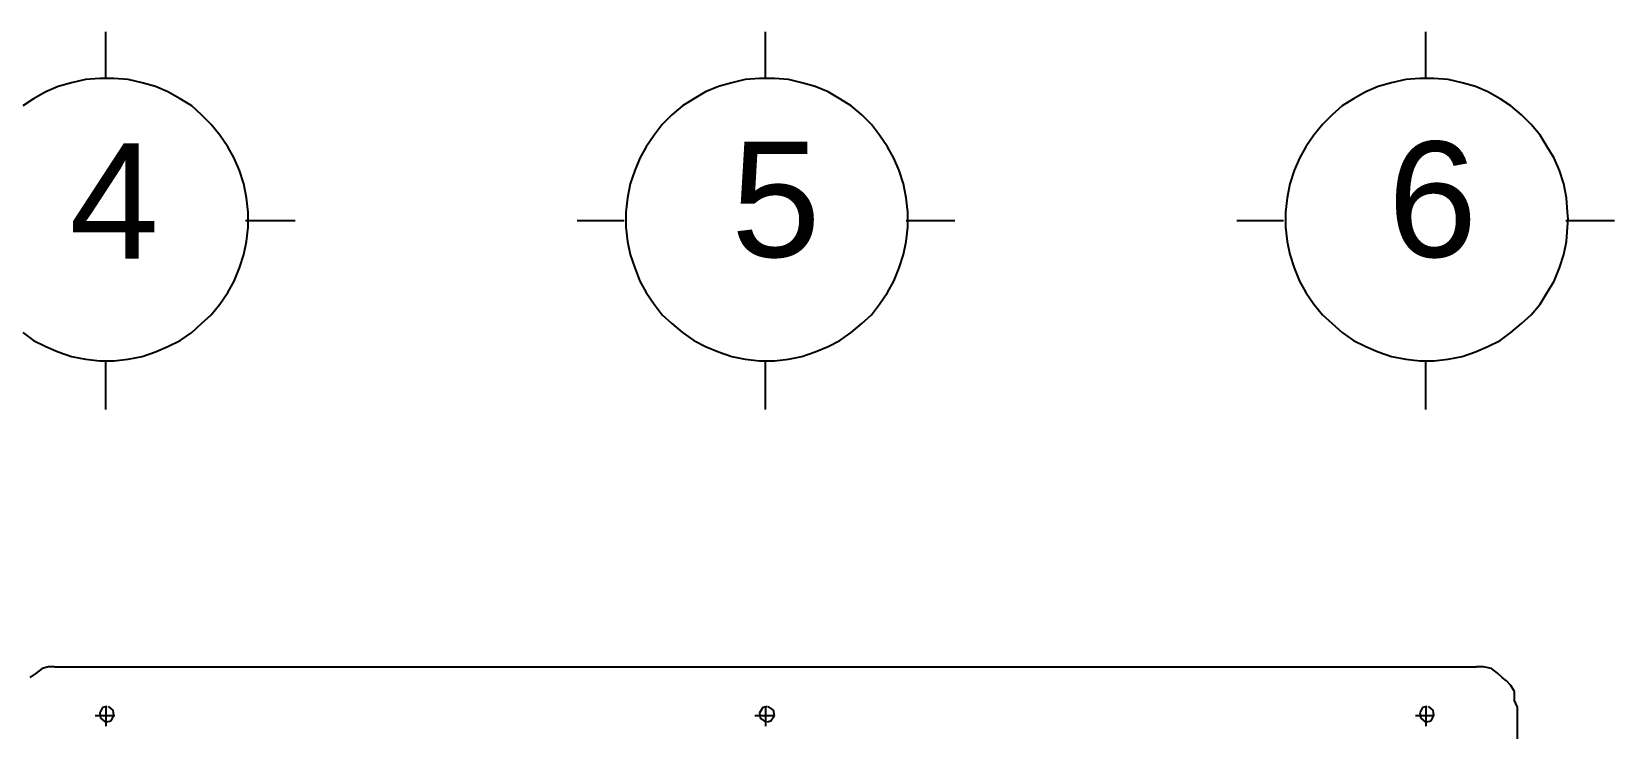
# Model space of a CAD drawing. Header units: millimetres. Extents: x 5 to 415, y 48 to 251.
# Drawn here: x 63.75 to 95.32, y 237.53 to 251.43 of the extents above; entities that cross this region are included whole.
import ezdxf

# ---------------------------------------------------------------- set-up
doc = ezdxf.new("R2010")
doc.units = ezdxf.units.MM
doc.layers.add('P', color=7, linetype='Continuous')
doc.layers.add('T', color=7, linetype='Continuous')

msp = doc.modelspace()

# ---------------------------------------------------------------- linework, layer by layer
at = {"layer": 'P'}
for points in [[(65.229, 250.49), (65.229, 251.425)], [(78.387, 250.49), (78.387, 251.425)], [(91.563, 250.49), (91.563, 251.425)], [(64.541, 250.402), (64.276, 250.331)], [(64.823, 250.472), (64.541, 250.402)], [(65.105, 250.49), (64.823, 250.472)], [(65.246, 250.49), (65.105, 250.49)], [(65.387, 250.49), (65.246, 250.49)], [(65.67, 250.472), (65.387, 250.49)], [(65.952, 250.402), (65.67, 250.472)], [(66.216, 250.331), (65.952, 250.402)], [(77.717, 250.402), (77.452, 250.331)], [(77.982, 250.472), (77.717, 250.402)], [(78.264, 250.49), (77.982, 250.472)], [(78.423, 250.49), (78.264, 250.49)], [(78.564, 250.49), (78.423, 250.49)], [(78.846, 250.472), (78.564, 250.49)], [(79.11, 250.402), (78.846, 250.472)], [(79.375, 250.331), (79.11, 250.402)], [(90.876, 250.402), (90.611, 250.331)], [(91.158, 250.472), (90.876, 250.402)], [(91.44, 250.49), (91.158, 250.472)], [(91.581, 250.49), (91.44, 250.49)], [(91.722, 250.49), (91.581, 250.49)], [(92.004, 250.472), (91.722, 250.49)], [(92.287, 250.402), (92.004, 250.472)], [(92.551, 250.331), (92.287, 250.402)], [(63.782, 250.084), (63.571, 249.943)], [(64.029, 250.225), (63.782, 250.084)], [(64.276, 250.331), (64.029, 250.225)], [(66.463, 250.225), (66.216, 250.331)], [(66.71, 250.084), (66.463, 250.225)], [(66.94, 249.943), (66.71, 250.084)], [(76.958, 250.084), (76.729, 249.943)], [(77.188, 250.225), (76.958, 250.084)], [(77.452, 250.331), (77.188, 250.225)], [(79.64, 250.225), (79.375, 250.331)], [(79.869, 250.084), (79.64, 250.225)], [(80.098, 249.943), (79.869, 250.084)], [(90.117, 250.084), (89.888, 249.943)], [(90.364, 250.225), (90.117, 250.084)], [(90.611, 250.331), (90.364, 250.225)], [(92.798, 250.225), (92.551, 250.331)], [(93.045, 250.084), (92.798, 250.225)], [(93.257, 249.943), (93.045, 250.084)], [(67.134, 249.767), (66.94, 249.943)], [(67.328, 249.573), (67.134, 249.767)], [(76.518, 249.767), (76.323, 249.573)], [(76.729, 249.943), (76.518, 249.767)], [(80.31, 249.767), (80.098, 249.943)], [(80.504, 249.573), (80.31, 249.767)], [(89.694, 249.767), (89.5, 249.573)], [(89.888, 249.943), (89.694, 249.767)], [(93.468, 249.767), (93.257, 249.943)], [(93.663, 249.573), (93.468, 249.767)], [(67.504, 249.361), (67.328, 249.573)], [(76.323, 249.573), (76.165, 249.361)], [(80.663, 249.361), (80.504, 249.573)], [(89.5, 249.573), (89.323, 249.361)], [(93.839, 249.361), (93.663, 249.573)], [(67.663, 249.132), (67.504, 249.361)], [(67.786, 248.902), (67.663, 249.132)], [(76.006, 249.132), (75.883, 248.902)], [(76.165, 249.361), (76.006, 249.132)], [(80.821, 249.132), (80.663, 249.361)], [(80.945, 248.902), (80.821, 249.132)], [(89.165, 249.132), (89.041, 248.902)], [(89.323, 249.361), (89.165, 249.132)], [(93.98, 249.132), (93.839, 249.361)], [(94.121, 248.902), (93.98, 249.132)], [(67.892, 248.655), (67.786, 248.902)], [(75.883, 248.902), (75.777, 248.655)], [(81.051, 248.655), (80.945, 248.902)], [(89.041, 248.902), (88.935, 248.655)], [(94.227, 248.655), (94.121, 248.902)], [(67.98, 248.391), (67.892, 248.655)], [(75.777, 248.655), (75.688, 248.391)], [(81.139, 248.391), (81.051, 248.655)], [(88.935, 248.655), (88.847, 248.391)], [(94.315, 248.391), (94.227, 248.655)], [(68.033, 248.109), (67.98, 248.391)], [(75.688, 248.391), (75.636, 248.109)], [(81.192, 248.109), (81.139, 248.391)], [(88.847, 248.391), (88.794, 248.109)], [(94.368, 248.109), (94.315, 248.391)], [(68.068, 247.826), (68.033, 248.109)], [(75.636, 248.109), (75.6, 247.826)], [(81.227, 247.826), (81.192, 248.109)], [(88.794, 248.109), (88.759, 247.826)], [(94.386, 247.826), (94.368, 248.109)], [(69.003, 247.65), (68.016, 247.65)], [(68.068, 247.685), (68.068, 247.826)], [(68.068, 247.527), (68.068, 247.685)], [(75.565, 247.65), (74.63, 247.65)], [(75.6, 247.826), (75.6, 247.685)], [(75.6, 247.685), (75.6, 247.527)], [(82.162, 247.65), (81.192, 247.65)], [(81.227, 247.685), (81.227, 247.826)], [(81.227, 247.527), (81.227, 247.685)], [(88.724, 247.65), (87.789, 247.65)], [(88.759, 247.826), (88.759, 247.685)], [(88.759, 247.685), (88.759, 247.527)], [(95.321, 247.65), (94.35, 247.65)], [(94.403, 247.685), (94.386, 247.826)], [(94.386, 247.527), (94.403, 247.685)], [(67.98, 246.98), (68.033, 247.244)], [(68.033, 247.244), (68.068, 247.527)], [(75.6, 247.527), (75.636, 247.244)], [(75.636, 247.244), (75.688, 246.98)], [(81.139, 246.98), (81.192, 247.244)], [(81.192, 247.244), (81.227, 247.527)], [(88.759, 247.527), (88.794, 247.244)], [(88.794, 247.244), (88.847, 246.98)], [(94.315, 246.98), (94.368, 247.244)], [(94.368, 247.244), (94.386, 247.527)], [(67.892, 246.715), (67.98, 246.98)], [(75.688, 246.98), (75.777, 246.715)], [(81.051, 246.715), (81.139, 246.98)], [(88.847, 246.98), (88.935, 246.715)], [(94.227, 246.715), (94.315, 246.98)], [(67.786, 246.451), (67.892, 246.715)], [(75.777, 246.715), (75.883, 246.451)], [(80.945, 246.451), (81.051, 246.715)], [(88.935, 246.715), (89.041, 246.451)], [(94.121, 246.451), (94.227, 246.715)], [(67.663, 246.221), (67.786, 246.451)], [(75.883, 246.451), (76.006, 246.221)], [(80.821, 246.221), (80.945, 246.451)], [(89.041, 246.451), (89.165, 246.221)], [(93.98, 246.221), (94.121, 246.451)], [(67.328, 245.78), (67.504, 245.992)], [(67.504, 245.992), (67.663, 246.221)], [(76.006, 246.221), (76.165, 245.992)], [(76.165, 245.992), (76.323, 245.78)], [(80.504, 245.78), (80.663, 245.992)], [(80.663, 245.992), (80.821, 246.221)], [(89.165, 246.221), (89.323, 245.992)], [(89.323, 245.992), (89.5, 245.78)], [(93.663, 245.78), (93.839, 245.992)], [(93.839, 245.992), (93.98, 246.221)], [(67.134, 245.604), (67.328, 245.78)], [(76.323, 245.78), (76.518, 245.604)], [(80.31, 245.604), (80.504, 245.78)], [(89.5, 245.78), (89.694, 245.604)], [(93.468, 245.604), (93.663, 245.78)], [(63.571, 245.428), (63.782, 245.269)], [(66.71, 245.269), (66.94, 245.428)], [(66.94, 245.428), (67.134, 245.604)], [(76.518, 245.604), (76.729, 245.428)], [(76.729, 245.428), (76.958, 245.269)], [(79.869, 245.269), (80.098, 245.428)], [(80.098, 245.428), (80.31, 245.604)], [(89.694, 245.604), (89.888, 245.428)], [(89.888, 245.428), (90.117, 245.269)], [(93.045, 245.269), (93.257, 245.428)], [(93.257, 245.428), (93.468, 245.604)], [(63.782, 245.269), (64.029, 245.145)], [(64.029, 245.145), (64.276, 245.039)], [(64.276, 245.039), (64.541, 244.951)], [(65.952, 244.951), (66.216, 245.039)], [(66.216, 245.039), (66.463, 245.145)], [(66.463, 245.145), (66.71, 245.269)], [(76.958, 245.269), (77.188, 245.145)], [(77.188, 245.145), (77.452, 245.039)], [(77.452, 245.039), (77.717, 244.951)], [(79.11, 244.951), (79.375, 245.039)], [(79.375, 245.039), (79.64, 245.145)], [(79.64, 245.145), (79.869, 245.269)], [(90.117, 245.269), (90.364, 245.145)], [(90.364, 245.145), (90.611, 245.039)], [(90.611, 245.039), (90.876, 244.951)], [(92.287, 244.951), (92.551, 245.039)], [(92.551, 245.039), (92.798, 245.145)], [(92.798, 245.145), (93.045, 245.269)], [(64.541, 244.951), (64.823, 244.898)], [(64.823, 244.898), (65.105, 244.863)], [(65.105, 244.863), (65.246, 244.863)], [(65.229, 243.893), (65.229, 244.863)], [(65.246, 244.863), (65.387, 244.863)], [(65.387, 244.863), (65.67, 244.898)], [(65.67, 244.898), (65.952, 244.951)], [(77.717, 244.951), (77.982, 244.898)], [(77.982, 244.898), (78.264, 244.863)], [(78.264, 244.863), (78.423, 244.863)], [(78.387, 243.893), (78.387, 244.863)], [(78.423, 244.863), (78.564, 244.863)], [(78.564, 244.863), (78.846, 244.898)], [(78.846, 244.898), (79.11, 244.951)], [(90.876, 244.951), (91.158, 244.898)], [(91.158, 244.898), (91.44, 244.863)], [(91.44, 244.863), (91.581, 244.863)], [(91.563, 243.893), (91.563, 244.863)], [(91.581, 244.863), (91.722, 244.863)], [(91.722, 244.863), (92.004, 244.898)], [(92.004, 244.898), (92.287, 244.951)], [(63.959, 238.725), (63.835, 238.637)], [(64.082, 238.76), (63.959, 238.725)], [(64.206, 238.76), (64.082, 238.76)], [(64.206, 238.76), (92.569, 238.76)], [(92.71, 238.76), (92.569, 238.76)], [(92.869, 238.725), (92.71, 238.76)], [(92.992, 238.637), (92.869, 238.725)], [(63.835, 238.637), (63.712, 238.548)], [(93.08, 238.548), (92.992, 238.637)], [(93.169, 238.478), (93.08, 238.548)], [(93.257, 238.39), (93.169, 238.478)], [(93.327, 238.266), (93.257, 238.39)], [(93.327, 238.09), (93.327, 238.266)], [(93.38, 237.966), (93.327, 238.09)], [(65.017, 237.79), (65.405, 237.79)], [(65.158, 237.949), (65.105, 237.843)], [(65.105, 237.843), (65.123, 237.737)], [(65.246, 237.966), (65.158, 237.949)], [(65.229, 237.966), (65.229, 237.578)], [(65.37, 237.896), (65.282, 237.966)], [(65.334, 237.684), (65.387, 237.79)], [(65.387, 237.79), (65.37, 237.896)], [(78.176, 237.79), (78.564, 237.79)], [(78.334, 237.949), (78.264, 237.843)], [(78.264, 237.843), (78.281, 237.737)], [(78.423, 237.966), (78.334, 237.949)], [(78.387, 237.966), (78.387, 237.578)], [(78.546, 237.896), (78.44, 237.966)], [(78.493, 237.684), (78.564, 237.79)], [(78.564, 237.79), (78.546, 237.896)], [(91.352, 237.79), (91.722, 237.79)], [(91.493, 237.949), (91.44, 237.843)], [(91.44, 237.843), (91.458, 237.737)], [(91.581, 237.966), (91.493, 237.949)], [(91.563, 237.966), (91.563, 237.578)], [(91.705, 237.896), (91.616, 237.966)], [(91.669, 237.684), (91.722, 237.79)], [(91.722, 237.79), (91.705, 237.896)], [(93.38, 237.966), (93.38, 229.076)], [(65.123, 237.737), (65.211, 237.666)], [(65.246, 237.666), (65.334, 237.684)], [(78.281, 237.737), (78.387, 237.666)], [(78.423, 237.666), (78.493, 237.684)], [(91.458, 237.737), (91.546, 237.666)], [(91.581, 237.666), (91.669, 237.684)]]:
    msp.add_lwpolyline(points, dxfattribs=at)

# ---------------------------------------------------------------- texts
at = {"layer": 'T', "char_height": 2.3, "attachment_point": 7}
for s, insert in [('{\\fArial|b0|i0|c0|p18;4}', (64.5, 246.9)), ('{\\fArial|b0|i0|c0|p18;5}', (77.7, 246.9)), ('{\\fArial|b0|i0|c0|p18;6}', (90.8, 246.9))]:
    msp.add_mtext(s, dxfattribs=dict(at, insert=insert))

doc.saveas('drawing.dxf')
